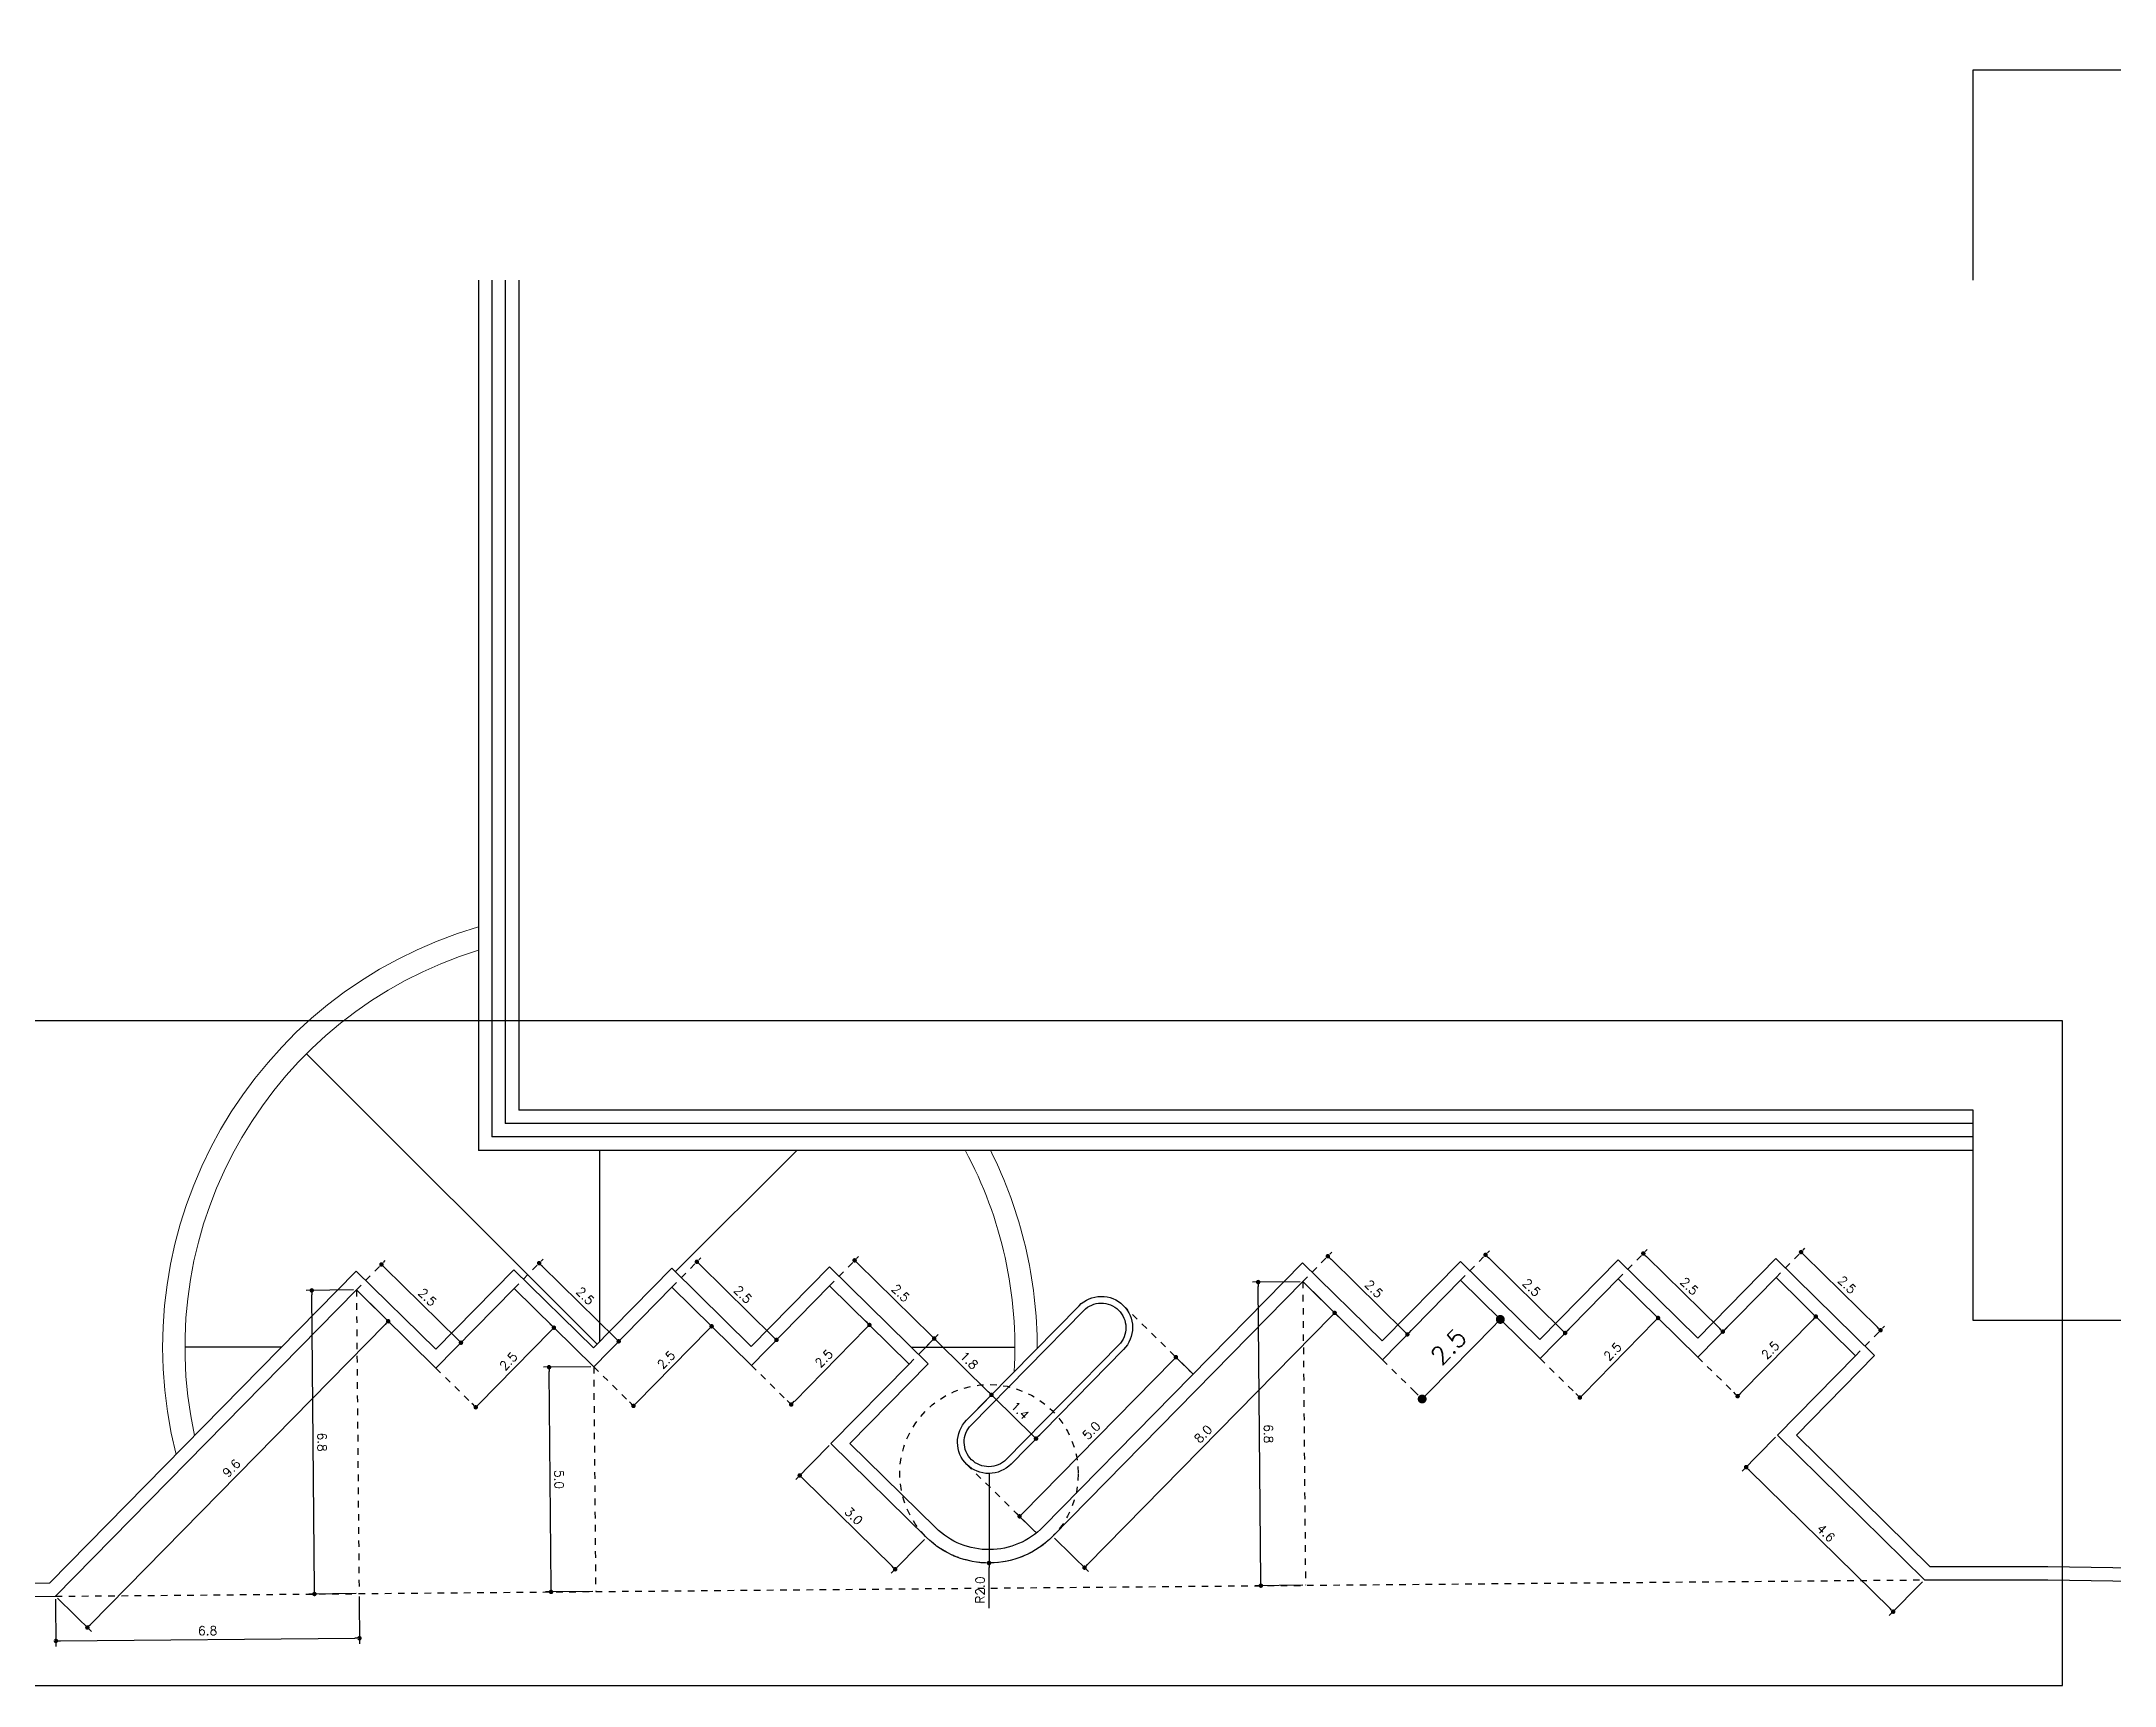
# Model space of a CAD drawing. Extents: x 387222 to 388513, y 9633222 to 9634061.
# Drawn here: x 387961.92 to 388008.38, y 9633222.18 to 9633259.02 of the extents above; entities that cross this region are included whole.
import ezdxf

# ---------------------------------------------------------------- set-up
doc = ezdxf.new("R2010")
doc.units = 0
doc.header["$LTSCALE"] = 0.049213
doc.header["$PDSIZE"] = -2.5
doc.linetypes.add('ACAD_PROJEÇÃO', pattern=[0.2, 0.1, -0.1])
doc.layers.get('Defpoints').update_dxf_attribs({"color": 8})
for name, color, linetype in [('AI-Cotas', 12, 'Continuous'), ('Camada 1', 7, 'Continuous'), ('MEIO-FIO', 3, 'Continuous'), ('P2', 2, 'Continuous'), ('PROJEÇÃO', 8, 'ACAD_PROJEÇÃO')]:
    doc.layers.add(name, color=color, linetype=linetype)
doc.layers.add('ARQ_PISO', color=7, linetype='Continuous', lineweight=13)
doc.styles.add('RS100', font='romans.shx', dxfattribs={"height": 0.2})
doc.styles.add('RS200', font='romans.shx', dxfattribs={"height": 0.4})
doc.dimstyles.new('Cota 100', dxfattribs={"dimscale": 0.1, "dimtxt": 0.2, "dimasz": 1, "dimexe": 1.25, "dimexo": 0.625, "dimgap": 1, "dimtad": 1, "dimzin": 4, "dimdsep": 46, "dimtxsty": 'RS100', "dimblk": 'DOT', "dimcen": 0.1, "dimclrt": 2, "dimadec": 0, "dimazin": 0, "dimtfac": 1, "dimtix": 1, "dimtmove": 0, "dimatfit": 3, "dimldrblk": 'DOT', "dimfxl": 1, "dimarcsym": 0})
doc.dimstyles.new('Cota 200', dxfattribs={"dimscale": 0.2, "dimtxt": 0.4, "dimasz": 1, "dimexe": 1.25, "dimexo": 0.625, "dimgap": 1, "dimtad": 1, "dimzin": 4, "dimdsep": 46, "dimtxsty": 'RS200', "dimblk": 'DOT', "dimcen": 0.1, "dimclrt": 2, "dimadec": 0, "dimazin": 0, "dimtfac": 1, "dimtix": 1, "dimtmove": 0, "dimatfit": 3, "dimldrblk": 'DOT', "dimfxl": 1, "dimarcsym": 0})

# ---------------------------------------------------------------- blocks, each defined once
blk = doc.blocks.new('_Dot')
at = {"color": 0, "linetype": 'ByBlock', "lineweight": -2}
blk.add_line((-0.5, 0), (-1, 0), dxfattribs=at)
at = {"color": 0, "linetype": 'ByBlock', "const_width": 0.5}
blk.add_lwpolyline([(-0.25, 0, 1), (0.25, 0, 1)], format="xyb", close=True, dxfattribs=at)
blk = doc.blocks.new('*D451')
at = {"layer": 'AI-Cotas', "color": 0, "lineweight": -2, "transparency": 16777216}
for p, q in [((387969.036, 9633224.176), (387969.045, 9633223.113)), ((387962.233, 9633224.116), (387962.242, 9633223.053)), ((387962.341, 9633223.179), (387968.944, 9633223.237))]:
    blk.add_line(p, q, dxfattribs=at)
at = {"layer": 'Defpoints', "color": 0, "transparency": 16777216}
for p in [(387962.233, 9633224.178), (387969.036, 9633224.238), (387969.044, 9633223.238)]:
    blk.add_point(p, dxfattribs=at)
at = {"layer": 'AI-Cotas', "color": 0, "lineweight": -2, "transparency": 16777216, "xscale": 0.1, "yscale": 0.1, "zscale": 0.1}
for p, rotation in [((387962.241, 9633223.178), 180.5031921354793), ((387969.044, 9633223.238), 0.5031921354793222)]:
    blk.add_blockref('_Dot', p, dxfattribs=dict(at, rotation=rotation))
at = {"layer": 'AI-Cotas', "color": 2, "transparency": 16777216, "insert": (387965.641, 9633223.408), "char_height": 0.2, "attachment_point": 5, "rotation": 0.5032, "style": 'RS100'}
blk.add_mtext('6.8', dxfattribs=at)
blk = doc.blocks.new('*D452')
at = {"layer": 'AI-Cotas', "color": 0, "lineweight": -2, "transparency": 16777216}
for p, q in [((387968.913, 9633231.041), (387967.851, 9633231.031)), ((387968.035, 9633224.329), (387967.977, 9633230.932)), ((387968.973, 9633224.238), (387967.911, 9633224.228))]:
    blk.add_line(p, q, dxfattribs=at)
at = {"layer": 'Defpoints', "color": 0, "transparency": 16777216}
for p in [(387967.976, 9633231.032), (387968.976, 9633231.041), (387969.036, 9633224.238)]:
    blk.add_point(p, dxfattribs=at)
at = {"layer": 'AI-Cotas', "color": 0, "lineweight": -2, "transparency": 16777216, "xscale": 0.1, "yscale": 0.1, "zscale": 0.1}
for p, rotation in [((387967.976, 9633231.032), 90.50319213579267), ((387968.036, 9633224.229), 270.5031921357927)]:
    blk.add_blockref('_Dot', p, dxfattribs=dict(at, rotation=rotation))
at = {"layer": 'AI-Cotas', "color": 2, "transparency": 16777216, "insert": (387968.206, 9633227.633), "char_height": 0.2, "attachment_point": 5, "rotation": 270.5032, "style": 'RS100'}
blk.add_mtext('6.8', dxfattribs=at)
blk = doc.blocks.new('*D453')
at = {"layer": 'AI-Cotas', "color": 0, "lineweight": -2, "transparency": 16777216}
for p, q in [((387974.232, 9633229.32), (387973.169, 9633229.31)), ((387973.338, 9633224.376), (387973.295, 9633229.211)), ((387974.276, 9633224.284), (387973.214, 9633224.275))]:
    blk.add_line(p, q, dxfattribs=at)
at = {"layer": 'Defpoints', "color": 0, "transparency": 16777216}
for p in [(387973.294, 9633229.311), (387974.294, 9633229.32), (387974.339, 9633224.285)]:
    blk.add_point(p, dxfattribs=at)
at = {"layer": 'AI-Cotas', "color": 0, "lineweight": -2, "transparency": 16777216, "xscale": 0.1, "yscale": 0.1, "zscale": 0.1}
for p, rotation in [((387973.294, 9633229.311), 90.5031921356635), ((387973.339, 9633224.276), 270.5031921356635)]:
    blk.add_blockref('_Dot', p, dxfattribs=dict(at, rotation=rotation))
at = {"layer": 'AI-Cotas', "color": 2, "transparency": 16777216, "insert": (387973.517, 9633226.795), "char_height": 0.2, "attachment_point": 5, "rotation": 270.5032, "style": 'RS100'}
blk.add_mtext('5.0', dxfattribs=at)
blk = doc.blocks.new('*D454')
at = {"layer": 'AI-Cotas', "color": 0, "lineweight": -2, "transparency": 16777216}
for p, q in [((387969.58, 9633231.656), (387969.624, 9633231.701)), ((387969.608, 9633231.542), (387971.248, 9633229.93)), ((387971.364, 9633229.904), (387971.407, 9633229.949))]:
    blk.add_line(p, q, dxfattribs=at)
at = {"layer": 'Defpoints', "color": 0, "transparency": 16777216}
for p in [(387969.537, 9633231.612), (387971.32, 9633229.86), (387971.32, 9633229.86)]:
    blk.add_point(p, dxfattribs=at)
at = {"layer": 'AI-Cotas', "color": 0, "lineweight": -2, "transparency": 16777216, "xscale": 0.1, "yscale": 0.1, "zscale": 0.1}
for p, rotation in [((387969.537, 9633231.612), 135.5033425021012), ((387971.32, 9633229.86), 315.5033425021011)]:
    blk.add_blockref('_Dot', p, dxfattribs=dict(at, rotation=rotation))
at = {"layer": 'AI-Cotas', "color": 2, "transparency": 16777216, "insert": (387970.568, 9633230.878), "char_height": 0.2, "attachment_point": 5, "rotation": 315.5033, "style": 'RS100'}
blk.add_mtext('2.5', dxfattribs=at)
blk = doc.blocks.new('*D455')
at = {"layer": 'AI-Cotas', "color": 0, "lineweight": -2, "transparency": 16777216}
for p, q in [((387973.116, 9633231.687), (387973.16, 9633231.732)), ((387973.143, 9633231.573), (387974.784, 9633229.961)), ((387974.899, 9633229.935), (387974.943, 9633229.98))]:
    blk.add_line(p, q, dxfattribs=at)
at = {"layer": 'Defpoints', "color": 0, "transparency": 16777216}
for p in [(387973.072, 9633231.643), (387974.855, 9633229.891), (387974.855, 9633229.891)]:
    blk.add_point(p, dxfattribs=at)
at = {"layer": 'AI-Cotas', "color": 0, "lineweight": -2, "transparency": 16777216, "xscale": 0.1, "yscale": 0.1, "zscale": 0.1}
for p, rotation in [((387973.072, 9633231.643), 135.5033425021012), ((387974.855, 9633229.891), 315.5033425021011)]:
    blk.add_blockref('_Dot', p, dxfattribs=dict(at, rotation=rotation))
at = {"layer": 'AI-Cotas', "color": 2, "transparency": 16777216, "insert": (387974.104, 9633230.909), "char_height": 0.2, "attachment_point": 5, "rotation": 315.5033, "style": 'RS100'}
blk.add_mtext('2.5', dxfattribs=at)
blk = doc.blocks.new('*D456')
at = {"layer": 'AI-Cotas', "color": 0, "lineweight": -2, "transparency": 16777216}
for p, q in [((387976.651, 9633231.718), (387976.695, 9633231.763)), ((387976.679, 9633231.604), (387978.319, 9633229.992)), ((387978.434, 9633229.966), (387978.478, 9633230.011))]:
    blk.add_line(p, q, dxfattribs=at)
at = {"layer": 'Defpoints', "color": 0, "transparency": 16777216}
for p in [(387976.607, 9633231.674), (387978.391, 9633229.922), (387978.391, 9633229.922)]:
    blk.add_point(p, dxfattribs=at)
at = {"layer": 'AI-Cotas', "color": 0, "lineweight": -2, "transparency": 16777216, "xscale": 0.1, "yscale": 0.1, "zscale": 0.1}
for p, rotation in [((387976.607, 9633231.674), 135.5033425021012), ((387978.391, 9633229.922), 315.5033425021011)]:
    blk.add_blockref('_Dot', p, dxfattribs=dict(at, rotation=rotation))
at = {"layer": 'AI-Cotas', "color": 2, "transparency": 16777216, "insert": (387977.639, 9633230.94), "char_height": 0.2, "attachment_point": 5, "rotation": 315.5033, "style": 'RS100'}
blk.add_mtext('2.5', dxfattribs=at)
blk = doc.blocks.new('*D457')
at = {"layer": 'AI-Cotas', "color": 0, "lineweight": -2, "transparency": 16777216}
for p, q in [((387980.187, 9633231.75), (387980.23, 9633231.794)), ((387980.214, 9633231.635), (387981.855, 9633230.023)), ((387981.97, 9633229.997), (387982.014, 9633230.042))]:
    blk.add_line(p, q, dxfattribs=at)
at = {"layer": 'Defpoints', "color": 0, "transparency": 16777216}
for p in [(387980.143, 9633231.705), (387981.926, 9633229.953), (387981.926, 9633229.953)]:
    blk.add_point(p, dxfattribs=at)
at = {"layer": 'AI-Cotas', "color": 0, "lineweight": -2, "transparency": 16777216, "xscale": 0.1, "yscale": 0.1, "zscale": 0.1}
for p, rotation in [((387980.143, 9633231.705), 135.5033425021012), ((387981.926, 9633229.953), 315.5033425021011)]:
    blk.add_blockref('_Dot', p, dxfattribs=dict(at, rotation=rotation))
at = {"layer": 'AI-Cotas', "color": 2, "transparency": 16777216, "insert": (387981.175, 9633230.972), "char_height": 0.2, "attachment_point": 5, "rotation": 315.5033, "style": 'RS100'}
blk.add_mtext('2.5', dxfattribs=at)
blk = doc.blocks.new('*D458')
at = {"layer": 'AI-Cotas', "color": 0, "lineweight": -2, "transparency": 16777216}
for p, q in [((387973.358, 9633230.24), (387973.314, 9633230.284)), ((387971.721, 9633228.484), (387973.333, 9633230.125)), ((387971.606, 9633228.457), (387971.562, 9633228.501))]:
    blk.add_line(p, q, dxfattribs=at)
at = {"layer": 'Defpoints', "color": 0, "transparency": 16777216}
for p in [(387973.403, 9633230.196), (387973.403, 9633230.196), (387971.651, 9633228.413)]:
    blk.add_point(p, dxfattribs=at)
at = {"layer": 'AI-Cotas', "color": 0, "lineweight": -2, "transparency": 16777216, "xscale": 0.1, "yscale": 0.1, "zscale": 0.1}
for p, rotation in [((387973.403, 9633230.196), 45.50334247634319), ((387971.651, 9633228.413), 225.5033424763432)]:
    blk.add_blockref('_Dot', p, dxfattribs=dict(at, rotation=rotation))
at = {"layer": 'AI-Cotas', "color": 2, "transparency": 16777216, "insert": (387972.384, 9633229.445), "char_height": 0.2, "attachment_point": 5, "rotation": 45.5033, "style": 'RS100'}
blk.add_mtext('2.5', dxfattribs=at)
blk = doc.blocks.new('*D459')
at = {"layer": 'AI-Cotas', "color": 0, "lineweight": -2, "transparency": 16777216}
for p, q in [((387976.894, 9633230.271), (387976.849, 9633230.315)), ((387975.256, 9633228.515), (387976.868, 9633230.156)), ((387975.141, 9633228.488), (387975.097, 9633228.532))]:
    blk.add_line(p, q, dxfattribs=at)
at = {"layer": 'Defpoints', "color": 0, "transparency": 16777216}
for p in [(387976.938, 9633230.227), (387976.938, 9633230.227), (387975.186, 9633228.444)]:
    blk.add_point(p, dxfattribs=at)
at = {"layer": 'AI-Cotas', "color": 0, "lineweight": -2, "transparency": 16777216, "xscale": 0.1, "yscale": 0.1, "zscale": 0.1}
for p, rotation in [((387976.938, 9633230.227), 45.50334247634319), ((387975.186, 9633228.444), 225.5033424763432)]:
    blk.add_blockref('_Dot', p, dxfattribs=dict(at, rotation=rotation))
at = {"layer": 'AI-Cotas', "color": 2, "transparency": 16777216, "insert": (387975.919, 9633229.476), "char_height": 0.2, "attachment_point": 5, "rotation": 45.5033, "style": 'RS100'}
blk.add_mtext('2.5', dxfattribs=at)
blk = doc.blocks.new('*D460')
at = {"layer": 'AI-Cotas', "color": 0, "lineweight": -2, "transparency": 16777216}
for p, q in [((387978.792, 9633228.546), (387980.404, 9633230.187)), ((387980.429, 9633230.302), (387980.384, 9633230.346)), ((387978.677, 9633228.519), (387978.632, 9633228.563))]:
    blk.add_line(p, q, dxfattribs=at)
at = {"layer": 'Defpoints', "color": 0, "transparency": 16777216}
for p in [(387980.474, 9633230.258), (387980.474, 9633230.258), (387978.721, 9633228.475)]:
    blk.add_point(p, dxfattribs=at)
at = {"layer": 'AI-Cotas', "color": 0, "lineweight": -2, "transparency": 16777216, "xscale": 0.1, "yscale": 0.1, "zscale": 0.1}
for p, rotation in [((387980.474, 9633230.258), 45.50334247634319), ((387978.721, 9633228.475), 225.5033424763432)]:
    blk.add_blockref('_Dot', p, dxfattribs=dict(at, rotation=rotation))
at = {"layer": 'AI-Cotas', "color": 2, "transparency": 16777216, "insert": (387979.455, 9633229.507), "char_height": 0.2, "attachment_point": 5, "rotation": 45.5033, "style": 'RS100'}
blk.add_mtext('2.5', dxfattribs=at)
blk = doc.blocks.new('*D462')
at = {"layer": 'AI-Cotas', "color": 0, "lineweight": -2, "transparency": 16777216}
for p, q in [((387990.126, 9633231.227), (387989.063, 9633231.218)), ((387989.247, 9633224.516), (387989.189, 9633231.119)), ((387990.185, 9633224.424), (387989.123, 9633224.415))]:
    blk.add_line(p, q, dxfattribs=at)
at = {"layer": 'Defpoints', "color": 0, "transparency": 16777216}
for p in [(387989.188, 9633231.219), (387990.188, 9633231.228), (387990.248, 9633224.424)]:
    blk.add_point(p, dxfattribs=at)
at = {"layer": 'AI-Cotas', "color": 0, "lineweight": -2, "transparency": 16777216, "xscale": 0.1, "yscale": 0.1, "zscale": 0.1}
for p, rotation in [((387989.188, 9633231.219), 90.50319213579267), ((387989.248, 9633224.416), 270.5031921357927)]:
    blk.add_blockref('_Dot', p, dxfattribs=dict(at, rotation=rotation))
at = {"layer": 'AI-Cotas', "color": 2, "transparency": 16777216, "insert": (387989.418, 9633227.819), "char_height": 0.2, "attachment_point": 5, "rotation": 270.5032, "style": 'RS100'}
blk.add_mtext('6.8', dxfattribs=at)
blk = doc.blocks.new('*D461')
at = {"layer": 'AI-Cotas', "color": 0, "lineweight": -2, "transparency": 16777216}
for p, q in [((387990.793, 9633231.843), (387990.837, 9633231.887)), ((387990.82, 9633231.728), (387992.461, 9633230.116)), ((387992.576, 9633230.091), (387992.62, 9633230.135))]:
    blk.add_line(p, q, dxfattribs=at)
at = {"layer": 'Defpoints', "color": 0, "transparency": 16777216}
for p in [(387990.749, 9633231.798), (387992.532, 9633230.046), (387992.532, 9633230.046)]:
    blk.add_point(p, dxfattribs=at)
at = {"layer": 'AI-Cotas', "color": 0, "lineweight": -2, "transparency": 16777216, "xscale": 0.1, "yscale": 0.1, "zscale": 0.1}
for p, rotation in [((387990.749, 9633231.798), 135.5033425021012), ((387992.532, 9633230.046), 315.5033425021011)]:
    blk.add_blockref('_Dot', p, dxfattribs=dict(at, rotation=rotation))
at = {"layer": 'AI-Cotas', "color": 2, "transparency": 16777216, "insert": (387991.781, 9633231.065), "char_height": 0.2, "attachment_point": 5, "rotation": 315.5033, "style": 'RS100'}
blk.add_mtext('2.5', dxfattribs=at)
blk = doc.blocks.new('*D463')
at = {"layer": 'AI-Cotas', "color": 0, "lineweight": -2, "transparency": 16777216}
for p, q in [((387994.328, 9633231.874), (387994.372, 9633231.918)), ((387994.356, 9633231.759), (387995.996, 9633230.147)), ((387996.111, 9633230.122), (387996.155, 9633230.166))]:
    blk.add_line(p, q, dxfattribs=at)
at = {"layer": 'Defpoints', "color": 0, "transparency": 16777216}
for p in [(387994.284, 9633231.829), (387996.068, 9633230.077), (387996.068, 9633230.077)]:
    blk.add_point(p, dxfattribs=at)
at = {"layer": 'AI-Cotas', "color": 0, "lineweight": -2, "transparency": 16777216, "xscale": 0.1, "yscale": 0.1, "zscale": 0.1}
for p, rotation in [((387994.284, 9633231.829), 135.5033425021012), ((387996.068, 9633230.077), 315.5033425021011)]:
    blk.add_blockref('_Dot', p, dxfattribs=dict(at, rotation=rotation))
at = {"layer": 'AI-Cotas', "color": 2, "transparency": 16777216, "insert": (387995.316, 9633231.096), "char_height": 0.2, "attachment_point": 5, "rotation": 315.5033, "style": 'RS100'}
blk.add_mtext('2.5', dxfattribs=at)
blk = doc.blocks.new('*D464')
at = {"layer": 'AI-Cotas', "color": 0, "lineweight": -2, "transparency": 16777216}
for p, q in [((387997.864, 9633231.905), (387997.907, 9633231.949)), ((387997.891, 9633231.79), (387999.532, 9633230.178)), ((387999.647, 9633230.153), (387999.691, 9633230.197))]:
    blk.add_line(p, q, dxfattribs=at)
at = {"layer": 'Defpoints', "color": 0, "transparency": 16777216}
for p in [(387997.82, 9633231.86), (387999.603, 9633230.108), (387999.603, 9633230.108)]:
    blk.add_point(p, dxfattribs=at)
at = {"layer": 'AI-Cotas', "color": 0, "lineweight": -2, "transparency": 16777216, "xscale": 0.1, "yscale": 0.1, "zscale": 0.1}
for p, rotation in [((387997.82, 9633231.86), 135.5033425021012), ((387999.603, 9633230.108), 315.5033425021011)]:
    blk.add_blockref('_Dot', p, dxfattribs=dict(at, rotation=rotation))
at = {"layer": 'AI-Cotas', "color": 2, "transparency": 16777216, "insert": (387998.851, 9633231.127), "char_height": 0.2, "attachment_point": 5, "rotation": 315.5033, "style": 'RS100'}
blk.add_mtext('2.5', dxfattribs=at)
blk = doc.blocks.new('*D465')
at = {"layer": 'AI-Cotas', "color": 0, "lineweight": -2, "transparency": 16777216}
for p, q in [((388001.399, 9633231.936), (388001.443, 9633231.98)), ((388001.426, 9633231.821), (388003.067, 9633230.209)), ((388003.182, 9633230.184), (388003.226, 9633230.228))]:
    blk.add_line(p, q, dxfattribs=at)
at = {"layer": 'Defpoints', "color": 0, "transparency": 16777216}
for p in [(388001.355, 9633231.891), (388003.138, 9633230.139), (388003.138, 9633230.139)]:
    blk.add_point(p, dxfattribs=at)
at = {"layer": 'AI-Cotas', "color": 0, "lineweight": -2, "transparency": 16777216, "xscale": 0.1, "yscale": 0.1, "zscale": 0.1}
for p, rotation in [((388001.355, 9633231.891), 135.5033425021012), ((388003.138, 9633230.139), 315.5033425021011)]:
    blk.add_blockref('_Dot', p, dxfattribs=dict(at, rotation=rotation))
at = {"layer": 'AI-Cotas', "color": 2, "transparency": 16777216, "insert": (388002.387, 9633231.158), "char_height": 0.2, "attachment_point": 5, "rotation": 315.5033, "style": 'RS100'}
blk.add_mtext('2.5', dxfattribs=at)
blk = doc.blocks.new('*D466')
at = {"layer": 'AI-Cotas', "color": 0, "lineweight": -2, "transparency": 16777216}
for p, q in [((388000.004, 9633228.733), (388001.616, 9633230.373)), ((388001.641, 9633230.488), (388001.597, 9633230.532)), ((387999.889, 9633228.705), (387999.845, 9633228.749))]:
    blk.add_line(p, q, dxfattribs=at)
at = {"layer": 'Defpoints', "color": 0, "transparency": 16777216}
for p in [(388001.686, 9633230.445), (388001.686, 9633230.445), (387999.934, 9633228.661)]:
    blk.add_point(p, dxfattribs=at)
at = {"layer": 'AI-Cotas', "color": 0, "lineweight": -2, "transparency": 16777216, "xscale": 0.1, "yscale": 0.1, "zscale": 0.1}
for p, rotation in [((388001.686, 9633230.445), 45.50334247634319), ((387999.934, 9633228.661), 225.5033424763432)]:
    blk.add_blockref('_Dot', p, dxfattribs=dict(at, rotation=rotation))
at = {"layer": 'AI-Cotas', "color": 2, "transparency": 16777216, "insert": (388000.667, 9633229.693), "char_height": 0.2, "attachment_point": 5, "rotation": 45.5033, "style": 'RS100'}
blk.add_mtext('2.5', dxfattribs=at)
blk = doc.blocks.new('*D467')
at = {"layer": 'AI-Cotas', "color": 0, "lineweight": -2, "transparency": 16777216}
for p, q in [((387996.469, 9633228.702), (387998.081, 9633230.342)), ((387998.106, 9633230.457), (387998.061, 9633230.501)), ((387996.354, 9633228.674), (387996.309, 9633228.718))]:
    blk.add_line(p, q, dxfattribs=at)
at = {"layer": 'Defpoints', "color": 0, "transparency": 16777216}
for p in [(387998.151, 9633230.414), (387998.151, 9633230.414), (387996.398, 9633228.63)]:
    blk.add_point(p, dxfattribs=at)
at = {"layer": 'AI-Cotas', "color": 0, "lineweight": -2, "transparency": 16777216, "xscale": 0.1, "yscale": 0.1, "zscale": 0.1}
for p, rotation in [((387998.151, 9633230.414), 45.50334247634319), ((387996.398, 9633228.63), 225.5033424763432)]:
    blk.add_blockref('_Dot', p, dxfattribs=dict(at, rotation=rotation))
at = {"layer": 'AI-Cotas', "color": 2, "transparency": 16777216, "insert": (387997.132, 9633229.662), "char_height": 0.2, "attachment_point": 5, "rotation": 45.5033, "style": 'RS100'}
blk.add_mtext('2.5', dxfattribs=at)
blk = doc.blocks.new('*D468')
at = {"layer": 'AI-Cotas', "color": 0, "lineweight": -2, "transparency": 16777216}
for p, q in [((387993.003, 9633228.742), (387994.475, 9633230.24)), ((387994.526, 9633230.47), (387994.437, 9633230.558)), ((387992.774, 9633228.687), (387992.685, 9633228.774))]:
    blk.add_line(p, q, dxfattribs=at)
at = {"layer": 'Defpoints', "color": 0, "transparency": 16777216}
for p in [(387994.615, 9633230.382), (387994.615, 9633230.382), (387992.863, 9633228.599)]:
    blk.add_point(p, dxfattribs=at)
at = {"layer": 'AI-Cotas', "color": 0, "lineweight": -2, "transparency": 16777216, "xscale": 0.2, "yscale": 0.2, "zscale": 0.2}
for p, rotation in [((387994.615, 9633230.382), 45.50334247634319), ((387992.863, 9633228.599), 225.5033424763432)]:
    blk.add_blockref('_Dot', p, dxfattribs=dict(at, rotation=rotation))
at = {"layer": 'AI-Cotas', "color": 2, "transparency": 16777216, "insert": (387993.454, 9633229.771), "char_height": 0.4, "attachment_point": 5, "rotation": 45.5033, "style": 'RS200'}
blk.add_mtext('2.5', dxfattribs=at)
blk = doc.blocks.new('*D469')
at = {"layer": 'AI-Cotas', "color": 0, "lineweight": -2, "transparency": 16777216}
for p, q in [((387979.569, 9633227.554), (387978.825, 9633226.796)), ((387978.984, 9633226.816), (387980.981, 9633224.853)), ((387981.709, 9633225.452), (387980.964, 9633224.694))]:
    blk.add_line(p, q, dxfattribs=at)
at = {"layer": 'Defpoints', "color": 0, "transparency": 16777216}
for p in [(387979.613, 9633227.599), (387981.753, 9633225.496), (387981.052, 9633224.783)]:
    blk.add_point(p, dxfattribs=at)
at = {"layer": 'AI-Cotas', "color": 0, "lineweight": -2, "transparency": 16777216, "xscale": 0.1, "yscale": 0.1, "zscale": 0.1}
for p, rotation in [((387978.912, 9633226.886), 135.5033425056178), ((387981.052, 9633224.783), 315.5033425056178)]:
    blk.add_blockref('_Dot', p, dxfattribs=dict(at, rotation=rotation))
at = {"layer": 'AI-Cotas', "color": 2, "transparency": 16777216, "insert": (387980.122, 9633225.977), "char_height": 0.2, "attachment_point": 5, "rotation": 315.5033, "style": 'RS100'}
blk.add_mtext('3.0', dxfattribs=at)
blk = doc.blocks.new('*D470')
at = {"layer": 'AI-Cotas', "color": 0, "lineweight": -2, "transparency": 16777216}
for p, q in [((387990.233, 9633231.184), (387990.991, 9633230.439)), ((387985.365, 9633224.892), (387990.831, 9633230.455)), ((387984.626, 9633225.477), (387985.384, 9633224.733))]:
    blk.add_line(p, q, dxfattribs=at)
at = {"layer": 'Defpoints', "color": 0, "transparency": 16777216}
for p in [(387990.188, 9633231.228), (387990.902, 9633230.527), (387984.581, 9633225.521)]:
    blk.add_point(p, dxfattribs=at)
at = {"layer": 'AI-Cotas', "color": 0, "lineweight": -2, "transparency": 16777216, "xscale": 0.1, "yscale": 0.1, "zscale": 0.1}
for p, rotation in [((387990.902, 9633230.527), 45.50334246759499), ((387985.295, 9633224.82), 225.503342467595)]:
    blk.add_blockref('_Dot', p, dxfattribs=dict(at, rotation=rotation))
at = {"layer": 'AI-Cotas', "color": 2, "transparency": 16777216, "insert": (387987.955, 9633227.814), "char_height": 0.2, "attachment_point": 5, "rotation": 45.5033, "style": 'RS100'}
blk.add_mtext('8.0', dxfattribs=at)
blk = doc.blocks.new('*D471')
at = {"layer": 'AI-Cotas', "color": 0, "lineweight": -2, "transparency": 16777216}
for p, q in [((387983.155, 9633226.923), (387983.155, 9633224.923)), ((387983.155, 9633223.913), (387983.155, 9633224.823))]:
    blk.add_line(p, q, dxfattribs=at)
at = {"layer": 'Defpoints', "color": 0, "transparency": 16777216}
for p in [(387983.155, 9633226.923), (387983.155, 9633224.923)]:
    blk.add_point(p, dxfattribs=at)
at = {"layer": 'AI-Cotas', "color": 0, "lineweight": -2, "transparency": 16777216, "xscale": 0.1, "yscale": 0.1, "zscale": 0.1, "rotation": 90}
blk.add_blockref('_Dot', (387983.155, 9633224.923), dxfattribs=at)
at = {"layer": 'AI-Cotas', "color": 2, "transparency": 16777216, "insert": (387982.955, 9633224.318), "char_height": 0.2, "attachment_point": 5, "rotation": 90, "style": 'RS100'}
blk.add_mtext('R2.0', dxfattribs=at)
blk = doc.blocks.new('*D472')
at = {"layer": 'AI-Cotas', "color": 0, "lineweight": -2, "transparency": 16777216}
for p, q in [((388000.782, 9633227.741), (388000.037, 9633226.983)), ((388000.196, 9633227.002), (388003.35, 9633223.903)), ((388004.078, 9633224.502), (388003.333, 9633223.744))]:
    blk.add_line(p, q, dxfattribs=at)
at = {"layer": 'Defpoints', "color": 0, "transparency": 16777216}
for p in [(388000.825, 9633227.785), (388004.122, 9633224.546), (388003.421, 9633223.833)]:
    blk.add_point(p, dxfattribs=at)
at = {"layer": 'AI-Cotas', "color": 0, "lineweight": -2, "transparency": 16777216, "xscale": 0.1, "yscale": 0.1, "zscale": 0.1}
for p, rotation in [((388000.125, 9633227.072), 135.5033424886905), ((388003.421, 9633223.833), 315.5033424886905)]:
    blk.add_blockref('_Dot', p, dxfattribs=dict(at, rotation=rotation))
at = {"layer": 'AI-Cotas', "color": 2, "transparency": 16777216, "insert": (388001.913, 9633225.595), "char_height": 0.2, "attachment_point": 5, "rotation": 315.5033, "style": 'RS100'}
blk.add_mtext('4.6', dxfattribs=at)
blk = doc.blocks.new('*D473')
at = {"layer": 'AI-Cotas', "color": 0, "lineweight": -2, "transparency": 16777216}
for p, q in [((387981.619, 9633229.641), (387982.014, 9633230.042)), ((387981.997, 9633229.883), (387983.139, 9633228.761)), ((387982.903, 9633228.379), (387983.297, 9633228.78))]:
    blk.add_line(p, q, dxfattribs=at)
at = {"layer": 'Defpoints', "color": 0, "transparency": 16777216}
for p in [(387981.576, 9633229.596), (387982.859, 9633228.335), (387983.21, 9633228.691)]:
    blk.add_point(p, dxfattribs=at)
at = {"layer": 'AI-Cotas', "color": 0, "lineweight": -2, "transparency": 16777216, "xscale": 0.1, "yscale": 0.1, "zscale": 0.1}
for p, rotation in [((387981.926, 9633229.953), 135.5033424939656), ((387983.21, 9633228.691), 315.5033424939656)]:
    blk.add_blockref('_Dot', p, dxfattribs=dict(at, rotation=rotation))
at = {"layer": 'AI-Cotas', "color": 2, "transparency": 16777216, "insert": (387982.708, 9633229.465), "char_height": 0.2, "attachment_point": 5, "rotation": 315.5033, "style": 'RS100'}
blk.add_mtext('1.8', dxfattribs=at)
blk = doc.blocks.new('*D474')
at = {"layer": 'AI-Cotas', "color": 0, "lineweight": -2, "transparency": 16777216}
for p, q in [((387982.903, 9633228.379), (387983.297, 9633228.78)), ((387983.281, 9633228.621), (387984.137, 9633227.78)), ((387984.252, 9633227.755), (387984.296, 9633227.799))]:
    blk.add_line(p, q, dxfattribs=at)
at = {"layer": 'Defpoints', "color": 0, "transparency": 16777216}
for p in [(387982.859, 9633228.335), (387984.208, 9633227.71), (387984.208, 9633227.71)]:
    blk.add_point(p, dxfattribs=at)
at = {"layer": 'AI-Cotas', "color": 0, "lineweight": -2, "transparency": 16777216, "xscale": 0.1, "yscale": 0.1, "zscale": 0.1}
for p, rotation in [((387983.21, 9633228.691), 135.5033425013849), ((387984.208, 9633227.71), 315.5033425013849)]:
    blk.add_blockref('_Dot', p, dxfattribs=dict(at, rotation=rotation))
at = {"layer": 'AI-Cotas', "color": 2, "transparency": 16777216, "insert": (387983.849, 9633228.343), "char_height": 0.2, "attachment_point": 5, "rotation": 315.5033, "style": 'RS100'}
blk.add_mtext('1.4', dxfattribs=at)
blk = doc.blocks.new('*D475')
at = {"layer": 'AI-Cotas', "color": 0, "lineweight": -2, "transparency": 16777216}
for p, q in [((387983.91, 9633226.04), (387987.274, 9633229.464)), ((387987.687, 9633229.199), (387987.255, 9633229.623)), ((387984.183, 9633225.633), (387983.751, 9633226.057))]:
    blk.add_line(p, q, dxfattribs=at)
at = {"layer": 'Defpoints', "color": 0, "transparency": 16777216}
for p in [(387987.344, 9633229.536), (387987.731, 9633229.155), (387984.227, 9633225.589)]:
    blk.add_point(p, dxfattribs=at)
at = {"layer": 'AI-Cotas', "color": 0, "lineweight": -2, "transparency": 16777216, "xscale": 0.1, "yscale": 0.1, "zscale": 0.1}
for p, rotation in [((387987.344, 9633229.536), 45.50334250536532), ((387983.84, 9633225.969), 225.5033425053653)]:
    blk.add_blockref('_Dot', p, dxfattribs=dict(at, rotation=rotation))
at = {"layer": 'AI-Cotas', "color": 2, "transparency": 16777216, "insert": (387985.45, 9633227.892), "char_height": 0.2, "attachment_point": 5, "rotation": 45.5033, "style": 'RS100'}
blk.add_mtext('5.0', dxfattribs=at)
blk = doc.blocks.new('*D476')
at = {"layer": 'AI-Cotas', "color": 0, "lineweight": -2, "transparency": 16777216}
for p, q in [((387969.02, 9633230.997), (387969.778, 9633230.253)), ((387963.016, 9633223.549), (387969.619, 9633230.269)), ((387962.277, 9633224.135), (387963.035, 9633223.39))]:
    blk.add_line(p, q, dxfattribs=at)
at = {"layer": 'Defpoints', "color": 0, "transparency": 16777216}
for p in [(387968.976, 9633231.041), (387969.689, 9633230.34), (387962.233, 9633224.178)]:
    blk.add_point(p, dxfattribs=at)
at = {"layer": 'AI-Cotas', "color": 0, "lineweight": -2, "transparency": 16777216, "xscale": 0.1, "yscale": 0.1, "zscale": 0.1}
for p, rotation in [((387969.689, 9633230.34), 45.50334249284543), ((387962.946, 9633223.477), 225.5033424928454)]:
    blk.add_blockref('_Dot', p, dxfattribs=dict(at, rotation=rotation))
at = {"layer": 'AI-Cotas', "color": 2, "transparency": 16777216, "insert": (387966.175, 9633227.049), "char_height": 0.2, "attachment_point": 5, "rotation": 45.5033, "style": 'RS100'}
blk.add_mtext('9.6', dxfattribs=at)

msp = doc.modelspace()

# ---------------------------------------------------------------- linework, layer by layer
at = {"layer": 'ARQ_PISO'}
for radius, start, end in [(9.8, 106.1226, 194.2025), (9.3, 107.0151, 192.3102), (9.3, 356.5991, 28.3101), (9.8, 359.8468, 26.7467)]:
    msp.add_arc((387974.434, 9633229.76), radius, start, end, dxfattribs=at)
at = {"layer": 'Camada 1'}
for points in [[(387974.37, 9633229.825), (387967.858, 9633236.336)], [(387974.434, 9633229.89), (387974.434, 9633234.17)], [(387976.123, 9633231.449), (387978.845, 9633234.17)], [(387967.296, 9633229.76), (387965.134, 9633229.76)], [(387981.409, 9633229.76), (387983.734, 9633229.76)]]:
    msp.add_lwpolyline(points, dxfattribs=at)
at = {"layer": 'Defpoints'}
msp.add_lwpolyline([(388007.213, 9633237.07), (387960.233, 9633237.07), (387960.233, 9633222.178), (388007.213, 9633222.178)], close=True, dxfattribs=at)
at = {"layer": 'MEIO-FIO'}
for points in [[(388033.257, 9633253.07), (388033.257, 9633261.825, 0.407863), (388029.344, 9633265.824), (388006.535, 9633266.32), (387987.171, 9633266.746), (387980.619, 9633266.903), (387948.739, 9633267.53, 0.412923), (387944.661, 9633263.628), (387943.804, 9633228.072, 0.425435), (387947.859, 9633223.976), (387962.233, 9633224.178)], [(388032.957, 9633253.37), (388032.957, 9633261.825, 0.407863), (388029.338, 9633265.524), (388006.528, 9633266.02), (387987.164, 9633266.446), (387980.612, 9633266.603), (387948.733, 9633267.23, 0.412923), (387944.961, 9633263.62), (387944.104, 9633228.065, 0.425435), (387947.855, 9633224.276), (387962.105, 9633224.477)], [(388004.122, 9633224.546), (388006.883, 9633224.548), (388029.195, 9633224.2, 0.418794), (388033.257, 9633228.2), (388033.257, 9633235.67)], [(388004.245, 9633224.846), (388006.885, 9633224.848), (388029.2, 9633224.5, 0.418794), (388032.957, 9633228.2), (388032.957, 9633235.37)], [(388004.243, 9633224.847), (388001.25, 9633227.789), (388003.002, 9633229.572), (388000.791, 9633231.745), (387999.039, 9633229.962), (387997.255, 9633231.714), (387995.503, 9633229.931), (387993.72, 9633231.683), (387991.968, 9633229.9), (387990.184, 9633231.652), (387984.367, 9633225.731, -0.414214), (387981.963, 9633225.71), (387980.037, 9633227.603), (387981.789, 9633229.386), (387979.578, 9633231.559), (387977.826, 9633229.775), (387976.043, 9633231.528), (387974.291, 9633229.744), (387972.507, 9633231.496), (387970.755, 9633229.713), (387968.972, 9633231.465), (387962.106, 9633224.477)], [(388004.122, 9633224.546), (388000.825, 9633227.785), (388002.578, 9633229.569), (388000.794, 9633231.321), (387999.042, 9633229.537), (387997.259, 9633231.29), (387995.507, 9633229.506), (387993.724, 9633231.259), (387991.971, 9633229.475), (387990.188, 9633231.228), (387984.581, 9633225.521, -0.414214), (387981.753, 9633225.496), (387979.613, 9633227.599), (387981.365, 9633229.382), (387979.582, 9633231.134), (387977.83, 9633229.351), (387976.047, 9633231.103), (387974.294, 9633229.32), (387972.511, 9633231.072), (387970.759, 9633229.289), (387968.976, 9633231.041), (387962.233, 9633224.178)], [(387986.162, 9633230.697, -0.414214), (387986.171, 9633229.707), (387983.648, 9633227.139, -0.414214), (387982.658, 9633227.131), (387982.658, 9633227.131, -0.414214), (387982.649, 9633228.121), (387985.172, 9633230.688, -0.414214), (387986.162, 9633230.697), (387986.162, 9633230.697)]]:
    msp.add_lwpolyline(points, format="xyb", dxfattribs=at)
msp.add_lwpolyline([(387986.057, 9633230.59, -0.414214), (387986.064, 9633229.812), (387983.541, 9633227.245, -0.414214), (387982.763, 9633227.238, -0.414214), (387982.756, 9633228.015), (387985.279, 9633230.583, -0.414214)], format="xyb", close=True, dxfattribs=at)
at = {"layer": 'P2'}
for points in [[(388005.213, 9633253.67), (388005.213, 9633258.38), (388016.213, 9633258.38), (388016.213, 9633253.37), (388024.213, 9633253.37), (388024.213, 9633235.37), (388016.213, 9633235.37), (388016.213, 9633230.36), (388005.213, 9633230.36), (388005.213, 9633235.07)], [(387971.713, 9633253.67), (387971.713, 9633234.17)], [(387972.013, 9633253.67), (387972.013, 9633234.47)], [(387972.313, 9633253.67), (387972.313, 9633234.77)], [(387972.613, 9633253.67), (387972.613, 9633235.07)], [(388005.213, 9633235.07), (387972.613, 9633235.07)], [(388005.213, 9633234.47), (387972.013, 9633234.47)], [(388005.213, 9633234.77), (387972.313, 9633234.77)], [(388005.213, 9633234.17), (387971.713, 9633234.17)]]:
    msp.add_lwpolyline(points, dxfattribs=at)
at = {"layer": 'PROJEÇÃO', "ltscale": 30}
for points in [[(387968.976, 9633231.041), (387969.537, 9633231.612)], [(387972.511, 9633231.072), (387973.072, 9633231.643)], [(387976.047, 9633231.103), (387976.607, 9633231.674)], [(387979.582, 9633231.134), (387980.143, 9633231.705)], [(387990.188, 9633231.228), (387990.749, 9633231.798)], [(387993.724, 9633231.259), (387994.284, 9633231.829)], [(387997.259, 9633231.29), (387997.82, 9633231.86)], [(388000.794, 9633231.321), (388001.355, 9633231.891)], [(387990.188, 9633231.228), (387990.248, 9633224.424)], [(387968.976, 9633231.041), (387969.036, 9633224.238)], [(387986.162, 9633230.697), (387987.731, 9633229.155)], [(387981.365, 9633229.382), (387981.926, 9633229.953)], [(388002.578, 9633229.569), (388003.138, 9633230.139)], [(387970.759, 9633229.289), (387971.651, 9633228.413)], [(387974.294, 9633229.32), (387974.339, 9633224.285)], [(387974.294, 9633229.32), (387975.186, 9633228.444)], [(387977.83, 9633229.351), (387978.721, 9633228.475)], [(387991.971, 9633229.475), (387992.863, 9633228.599)], [(387995.507, 9633229.506), (387996.398, 9633228.63)], [(387999.042, 9633229.537), (387999.934, 9633228.661)], [(387982.658, 9633227.131), (387984.227, 9633225.589)], [(387962.233, 9633224.178), (388004.122, 9633224.546)]]:
    msp.add_lwpolyline(points, dxfattribs=at)
msp.add_circle((387983.155, 9633226.923), 2, dxfattribs=at)

# ---------------------------------------------------------------- dimensions: what is measured, and where the dimension line sits
at = {"layer": 'AI-Cotas'}
for p1, p2, distance, dimstyle, picture, middle in [((387969.537, 9633231.612), (387971.32, 9633229.86), 0, 'Cota 100', '*D454', (387970.568, 9633230.878)), ((387973.072, 9633231.643), (387974.855, 9633229.891), 0, 'Cota 100', '*D455', (387974.104, 9633230.909)), ((387976.607, 9633231.674), (387978.391, 9633229.922), 0, 'Cota 100', '*D456', (387977.639, 9633230.94)), ((387980.143, 9633231.705), (387981.926, 9633229.953), 0, 'Cota 100', '*D457', (387981.175, 9633230.972)), ((387990.749, 9633231.798), (387992.532, 9633230.046), 0, 'Cota 100', '*D461', (387991.781, 9633231.065)), ((387994.284, 9633231.829), (387996.068, 9633230.077), 0, 'Cota 100', '*D463', (387995.316, 9633231.096)), ((387997.82, 9633231.86), (387999.603, 9633230.108), 0, 'Cota 100', '*D464', (387998.851, 9633231.127)), ((388001.355, 9633231.891), (388003.138, 9633230.139), 0, 'Cota 100', '*D465', (388002.387, 9633231.158)), ((387984.581, 9633225.521), (387990.188, 9633231.228), -1, 'Cota 100', '*D470', (387987.955, 9633227.814)), ((387990.248, 9633224.424), (387990.188, 9633231.228), 1, 'Cota 100', '*D462', (387989.418, 9633227.819)), ((387962.233, 9633224.178), (387968.976, 9633231.041), -1, 'Cota 100', '*D476', (387966.175, 9633227.049)), ((387969.036, 9633224.238), (387968.976, 9633231.041), 1, 'Cota 100', '*D452', (387968.206, 9633227.633)), ((387971.651, 9633228.413), (387973.403, 9633230.196), 0, 'Cota 100', '*D458', (387972.384, 9633229.445)), ((387975.186, 9633228.444), (387976.938, 9633230.227), 0, 'Cota 100', '*D459', (387975.919, 9633229.476)), ((387978.721, 9633228.475), (387980.474, 9633230.258), 0, 'Cota 100', '*D460', (387979.455, 9633229.507)), ((387992.863, 9633228.599), (387994.615, 9633230.382), 0, 'Cota 200', '*D468', (387993.454, 9633229.771)), ((387996.398, 9633228.63), (387998.151, 9633230.414), 0, 'Cota 100', '*D467', (387997.132, 9633229.662)), ((387999.934, 9633228.661), (388001.686, 9633230.445), 0, 'Cota 100', '*D466', (388000.667, 9633229.693)), ((387981.576, 9633229.596), (387982.859, 9633228.335), 0.5, 'Cota 100', '*D473', (387982.708, 9633229.465)), ((387974.339, 9633224.285), (387974.294, 9633229.32), 1, 'Cota 100', '*D453', (387973.517, 9633226.795)), ((387984.227, 9633225.589), (387987.731, 9633229.155), 0.543, 'Cota 100', '*D475', (387985.45, 9633227.892)), ((387979.613, 9633227.599), (387981.753, 9633225.496), -1, 'Cota 100', '*D469', (387980.122, 9633225.977)), ((388000.825, 9633227.785), (388004.122, 9633224.546), -1, 'Cota 100', '*D472', (388001.913, 9633225.595)), ((387962.233, 9633224.178), (387969.036, 9633224.238), -1, 'Cota 100', '*D451', (387965.641, 9633223.408))]:
    dim = msp.add_aligned_dim(p1=p1, p2=p2, distance=distance, dimstyle=dimstyle, override={"dimdec": 1}, dxfattribs=at)
    dim.commit()
    dim.dimension.update_dxf_attribs({"geometry": picture, "text_midpoint": middle})
dim = msp.add_linear_dim(base=(387984.208, 9633227.71), p1=(387982.859, 9633228.335), p2=(387984.208, 9633227.71), angle=135.5033, dimstyle='Cota 100', override={"dimdec": 1}, dxfattribs=at)
dim.commit()
dim.dimension.update_dxf_attribs({"geometry": '*D474', "text_midpoint": (387983.849, 9633228.343)})
dim = msp.add_radius_dim(center=(387983.155, 9633226.923), mpoint=(387983.155, 9633224.923), dimstyle='Cota 100', override={"dimdec": 1}, dxfattribs=at)
dim.commit()
dim.dimension.update_dxf_attribs({"geometry": '*D471', "text_midpoint": (387982.955, 9633224.318)})

doc.saveas('drawing.dxf')
